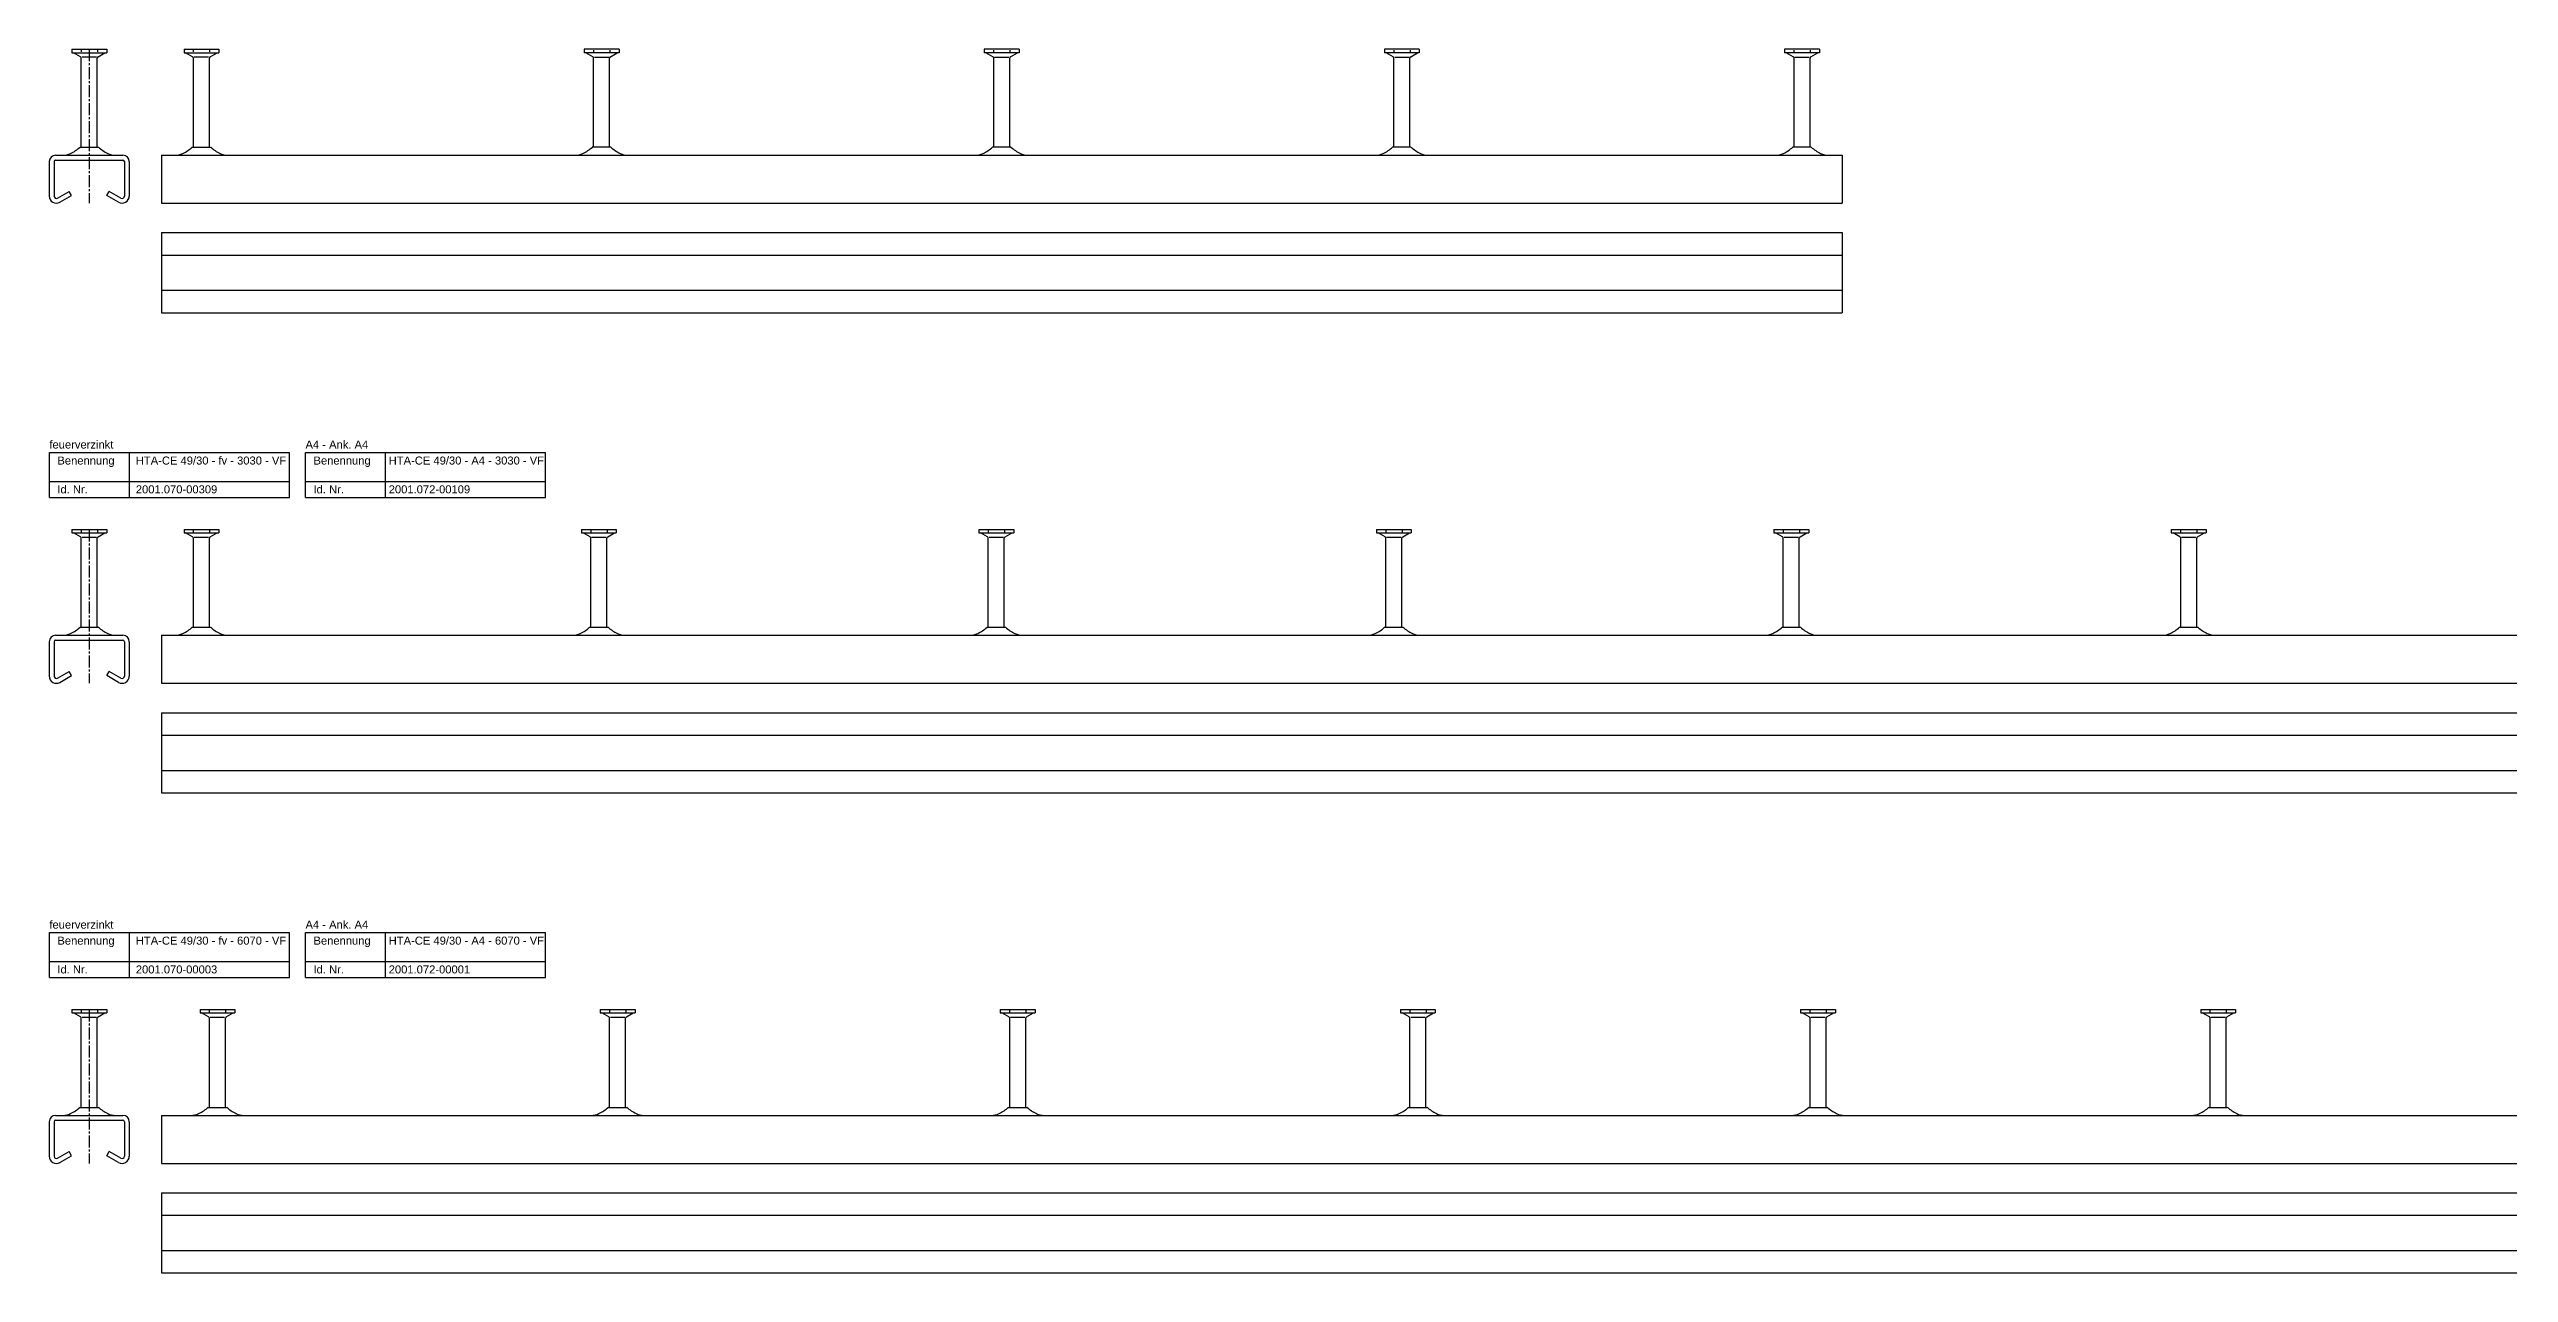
# Model space of a CAD drawing. Header units: millimetres. Extents: x 7963 to 14103, y -477 to 2743.
# Drawn here: x 7963 to 9500, y -477 to 287 of the extents above; entities that cross this region are included whole.
import ezdxf

# ---------------------------------------------------------------- set-up
doc = ezdxf.new("R2010")
doc.units = ezdxf.units.MM
doc.header["$LTSCALE"] = 10
doc.linetypes.add('MITTE2', pattern=[1.125, 0.75, -0.125, 0.125, -0.125])
doc.layers.add('HALFEN', color=2, linetype='CONTINUOUS')
doc.styles.add('ARIAL50', font='arial.ttf', dxfattribs={"height": 5})

msp = doc.modelspace()

# ---------------------------------------------------------------- linework, layer by layer
at = {"layer": 'HALFEN'}
for p, q in [((7977.2, 287.2), (7999, 287.2)), ((7977.2, 287.2), (7977.2, 285)), ((7977.2, 285), (7999, 285)), ((7982.6, 282.5), (7978.2, 285)), ((7983, 286.7), (7983, 285.5)), ((7983.1, 226), (7983.1, 281.7)), ((7992.6, 282.2), (7983.6, 282.2)), ((7993.1, 226), (7993.1, 281.7)), ((7993.2, 286.7), (7993.2, 285.5)), ((7993.6, 282.5), (7997.9, 285)), ((7999, 287.2), (7999, 285)), ((8047.3, 287.2), (8069.1, 287.2)), ((8047.3, 287.2), (8047.3, 285)), ((8047.3, 285), (8069.1, 285)), ((8052.7, 282.5), (8048.3, 285)), ((8053.1, 286.7), (8053.1, 285.5)), ((8053.2, 226), (8053.2, 281.7)), ((8062.7, 282.2), (8053.7, 282.2)), ((8063.2, 226), (8063.2, 281.7)), ((8063.3, 286.7), (8063.3, 285.5)), ((8063.7, 282.5), (8068, 285)), ((8069.1, 287.2), (8069.1, 285)), ((8319.1, 287.2), (8297.3, 287.2)), ((8297.3, 287.2), (8297.3, 285)), ((8319.1, 285), (8297.3, 285)), ((8302.7, 282.5), (8298.3, 285)), ((8303.1, 286.7), (8303.1, 285.5)), ((8303.2, 226), (8303.2, 281.7)), ((8303.7, 282.2), (8312.7, 282.2)), ((8313.2, 226), (8313.2, 281.7)), ((8313.3, 286.7), (8313.3, 285.5)), ((8313.7, 282.5), (8318, 285)), ((8319.1, 287.2), (8319.1, 285)), ((8569.1, 287.2), (8547.3, 287.2)), ((8547.3, 287.2), (8547.3, 285)), ((8569.1, 285), (8547.3, 285)), ((8552.7, 282.5), (8548.3, 285)), ((8553.1, 286.7), (8553.1, 285.5)), ((8553.2, 226), (8553.2, 281.7)), ((8553.7, 282.2), (8562.7, 282.2)), ((8563.2, 226), (8563.2, 281.7)), ((8563.3, 286.7), (8563.3, 285.5)), ((8563.7, 282.5), (8568, 285)), ((8569.1, 287.2), (8569.1, 285)), ((8819.1, 287.2), (8797.3, 287.2)), ((8797.3, 287.2), (8797.3, 285)), ((8819.1, 285), (8797.3, 285)), ((8802.7, 282.5), (8798.3, 285)), ((8803.1, 286.7), (8803.1, 285.5)), ((8803.2, 226), (8803.2, 281.7)), ((8803.7, 282.2), (8812.7, 282.2)), ((8813.2, 226), (8813.2, 281.7)), ((8813.3, 286.7), (8813.3, 285.5)), ((8813.7, 282.5), (8818, 285)), ((8819.1, 287.2), (8819.1, 285)), ((9069.1, 287.2), (9047.3, 287.2)), ((9047.3, 287.2), (9047.3, 285)), ((9069.1, 285), (9047.3, 285)), ((9052.7, 282.5), (9048.3, 285)), ((9053.1, 286.7), (9053.1, 285.5)), ((9053.2, 226), (9053.2, 281.7)), ((9053.7, 282.2), (9062.7, 282.2)), ((9063.2, 226), (9063.2, 281.7)), ((9063.3, 286.7), (9063.3, 285.5)), ((9063.7, 282.5), (9068, 285)), ((9069.1, 287.2), (9069.1, 285)), ((7963.1, 217), (7963.1, 195.5)), ((7966.1, 217), (7966.1, 195.5)), ((7967.1, 221), (8009.1, 221)), ((7967.1, 218), (8009.1, 218)), ((7982.3, 226), (7993.8, 226)), ((8010.1, 217), (8010.1, 195.5)), ((8013.1, 217), (8013.1, 195.5)), ((8033.2, 221), (9083.2, 221)), ((8033.2, 221), (8033.2, 191)), ((8052.4, 226), (8063.9, 226)), ((8313.9, 226), (8302.4, 226)), ((8563.9, 226), (8552.4, 226)), ((8813.9, 226), (8802.4, 226)), ((9063.9, 226), (9052.4, 226)), ((9083.2, 221), (9083.2, 195.8)), ((7968.3, 194.2), (7975.6, 198.4)), ((7969.8, 191.6), (7977.1, 195.8)), ((7977.1, 195.8), (7975.6, 198.4)), ((7999.1, 195.8), (8000.6, 198.4)), ((8006.3, 191.6), (7999.1, 195.8)), ((8007.8, 194.2), (8000.6, 198.4)), ((8033.2, 191), (9083.2, 191)), ((9083.2, 195.8), (9083.2, 191)), ((8033.2, 172.6), (9083.2, 172.6)), ((8033.2, 172.6), (8033.2, 122.6)), ((9083.2, 172.6), (9083.2, 122.6)), ((8033.2, 158.6), (9083.2, 158.6)), ((8033.2, 136.6), (9083.2, 136.6)), ((8033.2, 122.6), (9083.2, 122.6)), ((7963.2, 35.2), (8113.2, 35.2)), ((7963.2, 7.2), (7963.2, 35.2)), ((8013.2, 7.2), (8013.2, 35.2)), ((8113.2, 7.2), (8113.2, 35.2)), ((8123.2, 35.2), (8273.2, 35.2)), ((8123.2, 7.2), (8123.2, 35.2)), ((8173.2, 7.2), (8173.2, 35.2)), ((8273.2, 7.2), (8273.2, 35.2)), ((7963.2, 17.2), (8113.2, 17.2)), ((8123.2, 17.2), (8273.2, 17.2)), ((7963.2, 7.2), (8113.2, 7.2)), ((8123.2, 7.2), (8273.2, 7.2)), ((7977.2, -12.8), (7999, -12.8)), ((7977.2, -12.8), (7977.2, -15)), ((7977.2, -15), (7999, -15)), ((7982.6, -17.5), (7978.2, -15)), ((7983, -13.3), (7983, -14.5)), ((7993.2, -13.3), (7993.2, -14.5)), ((7993.6, -17.5), (7997.9, -15)), ((7999, -12.8), (7999, -15)), ((8047.3, -12.8), (8069.1, -12.8)), ((8047.3, -12.8), (8047.3, -15)), ((8047.3, -15), (8069.1, -15)), ((8052.7, -17.5), (8048.3, -15)), ((8053.1, -13.3), (8053.1, -14.5)), ((8063.3, -13.3), (8063.3, -14.5)), ((8063.7, -17.5), (8068, -15)), ((8069.1, -12.8), (8069.1, -15)), ((8295.6, -12.8), (8317.4, -12.8)), ((8295.6, -12.8), (8295.6, -15)), ((8295.6, -15), (8317.4, -15)), ((8301, -17.5), (8296.6, -15)), ((8301.4, -13.3), (8301.4, -14.5)), ((8311.6, -13.3), (8311.6, -14.5)), ((8312, -17.5), (8316.3, -15)), ((8317.4, -12.8), (8317.4, -15)), ((8543.9, -12.8), (8565.7, -12.8)), ((8543.9, -12.8), (8543.9, -15)), ((8543.9, -15), (8565.7, -15)), ((8549.3, -17.5), (8545, -15)), ((8549.7, -13.3), (8549.7, -14.5)), ((8559.9, -13.3), (8559.9, -14.5)), ((8560.3, -17.5), (8564.7, -15)), ((8565.7, -12.8), (8565.7, -15)), ((8792.3, -12.8), (8814.1, -12.8)), ((8792.3, -12.8), (8792.3, -15)), ((8792.3, -15), (8814.1, -15)), ((8797.7, -17.5), (8793.3, -15)), ((8798.1, -13.3), (8798.1, -14.5)), ((8808.3, -13.3), (8808.3, -14.5)), ((8808.7, -17.5), (8813, -15)), ((8814.1, -12.8), (8814.1, -15)), ((9040.6, -12.8), (9062.4, -12.8)), ((9040.6, -12.8), (9040.6, -15)), ((9040.6, -15), (9062.4, -15)), ((9046, -17.5), (9041.6, -15)), ((9046.4, -13.3), (9046.4, -14.5)), ((9056.6, -13.3), (9056.6, -14.5)), ((9057, -17.5), (9061.3, -15)), ((9062.4, -12.8), (9062.4, -15)), ((9288.9, -12.8), (9310.7, -12.8)), ((9288.9, -12.8), (9288.9, -15)), ((9288.9, -15), (9310.7, -15)), ((9294.3, -17.5), (9290, -15)), ((9294.7, -13.3), (9294.7, -14.5)), ((9304.9, -13.3), (9304.9, -14.5)), ((9305.3, -17.5), (9309.7, -15)), ((9310.7, -12.8), (9310.7, -15)), ((7983.1, -74), (7983.1, -18.3)), ((7992.6, -17.8), (7983.6, -17.8)), ((7993.1, -74), (7993.1, -18.3)), ((8053.2, -74), (8053.2, -18.3)), ((8062.7, -17.8), (8053.7, -17.8)), ((8063.2, -74), (8063.2, -18.3)), ((8301.5, -74), (8301.5, -18.3)), ((8311, -17.8), (8302, -17.8)), ((8311.5, -74), (8311.5, -18.3)), ((8549.8, -74), (8549.8, -18.3)), ((8559.3, -17.8), (8550.3, -17.8)), ((8559.8, -74), (8559.8, -18.3)), ((8798.2, -74), (8798.2, -18.3)), ((8807.7, -17.8), (8798.7, -17.8)), ((8808.2, -74), (8808.2, -18.3)), ((9046.5, -74), (9046.5, -18.3)), ((9056, -17.8), (9047, -17.8)), ((9056.5, -74), (9056.5, -18.3)), ((9294.8, -74), (9294.8, -18.3)), ((9304.3, -17.8), (9295.3, -17.8)), ((9304.8, -74), (9304.8, -18.3)), ((7982.3, -74), (7993.8, -74)), ((8052.4, -74), (8063.9, -74)), ((8300.7, -74), (8312.3, -74)), ((8549.1, -74), (8560.6, -74)), ((8797.4, -74), (8808.9, -74)), ((9045.7, -74), (9057.3, -74)), ((9294.1, -74), (9305.6, -74)), ((7963.1, -83), (7963.1, -104.5)), ((7966.1, -83), (7966.1, -104.5)), ((7967.1, -79), (8009.1, -79)), ((7967.1, -82), (8009.1, -82)), ((8010.1, -83), (8010.1, -104.5)), ((8013.1, -83), (8013.1, -104.5)), ((8033.2, -79), (11063.2, -79)), ((8033.2, -79), (8033.2, -109)), ((7968.3, -105.8), (7975.6, -101.6)), ((7969.8, -108.4), (7977.1, -104.2)), ((7977.1, -104.2), (7975.6, -101.6)), ((7999.1, -104.2), (8000.6, -101.6)), ((8006.3, -108.4), (7999.1, -104.2)), ((8007.8, -105.8), (8000.6, -101.6)), ((8033.2, -109), (11063.2, -109)), ((8033.2, -127.4), (11063.2, -127.4)), ((8033.2, -127.4), (8033.2, -177.4)), ((8033.2, -141.4), (11063.2, -141.4)), ((8033.2, -163.4), (11063.2, -163.4)), ((8033.2, -177.4), (11063.2, -177.4)), ((7963.2, -264.8), (8113.2, -264.8)), ((7963.2, -292.8), (7963.2, -264.8)), ((8013.2, -292.8), (8013.2, -264.8)), ((8113.2, -292.8), (8113.2, -264.8)), ((8123.2, -264.8), (8273.2, -264.8)), ((8123.2, -292.8), (8123.2, -264.8)), ((8173.2, -292.8), (8173.2, -264.8)), ((8273.2, -292.8), (8273.2, -264.8)), ((7963.2, -282.8), (8113.2, -282.8)), ((8123.2, -282.8), (8273.2, -282.8)), ((7963.2, -292.8), (8113.2, -292.8)), ((8123.2, -292.8), (8273.2, -292.8)), ((7977.2, -312.8), (7999, -312.8)), ((7977.2, -312.8), (7977.2, -315)), ((7977.2, -315), (7999, -315)), ((7982.6, -317.5), (7978.2, -315)), ((7983, -313.3), (7983, -314.5)), ((7983.1, -374), (7983.1, -318.3)), ((7992.6, -317.8), (7983.6, -317.8)), ((7993.1, -374), (7993.1, -318.3)), ((7993.2, -313.3), (7993.2, -314.5)), ((7993.6, -317.5), (7997.9, -315)), ((7999, -312.8), (7999, -315)), ((8057.3, -312.8), (8079.1, -312.8)), ((8057.3, -312.8), (8057.3, -315)), ((8057.3, -315), (8079.1, -315)), ((8062.7, -317.5), (8058.3, -315)), ((8063.1, -313.3), (8063.1, -314.5)), ((8063.2, -374), (8063.2, -318.3)), ((8072.7, -317.8), (8063.7, -317.8)), ((8073.2, -374), (8073.2, -318.3)), ((8073.3, -313.3), (8073.3, -314.5)), ((8073.7, -317.5), (8078, -315)), ((8079.1, -312.8), (8079.1, -315)), ((8307.3, -312.8), (8329.1, -312.8)), ((8307.3, -312.8), (8307.3, -315)), ((8307.3, -315), (8329.1, -315)), ((8312.7, -317.5), (8308.3, -315)), ((8313.1, -313.3), (8313.1, -314.5)), ((8313.2, -374), (8313.2, -318.3)), ((8322.7, -317.8), (8313.7, -317.8)), ((8323.2, -374), (8323.2, -318.3)), ((8323.3, -313.3), (8323.3, -314.5)), ((8323.7, -317.5), (8328, -315)), ((8329.1, -312.8), (8329.1, -315)), ((8557.3, -312.8), (8579.1, -312.8)), ((8557.3, -312.8), (8557.3, -315)), ((8557.3, -315), (8579.1, -315)), ((8562.7, -317.5), (8558.3, -315)), ((8563.1, -313.3), (8563.1, -314.5)), ((8563.2, -374), (8563.2, -318.3)), ((8572.7, -317.8), (8563.7, -317.8)), ((8573.2, -374), (8573.2, -318.3)), ((8573.3, -313.3), (8573.3, -314.5)), ((8573.7, -317.5), (8578, -315)), ((8579.1, -312.8), (8579.1, -315)), ((8807.3, -312.8), (8829.1, -312.8)), ((8807.3, -312.8), (8807.3, -315)), ((8807.3, -315), (8829.1, -315)), ((8812.7, -317.5), (8808.3, -315)), ((8813.1, -313.3), (8813.1, -314.5)), ((8813.2, -374), (8813.2, -318.3)), ((8822.7, -317.8), (8813.7, -317.8)), ((8823.2, -374), (8823.2, -318.3)), ((8823.3, -313.3), (8823.3, -314.5)), ((8823.7, -317.5), (8828, -315)), ((8829.1, -312.8), (8829.1, -315)), ((9057.3, -312.8), (9079.1, -312.8)), ((9057.3, -312.8), (9057.3, -315)), ((9057.3, -315), (9079.1, -315)), ((9062.7, -317.5), (9058.3, -315)), ((9063.1, -313.3), (9063.1, -314.5)), ((9063.2, -374), (9063.2, -318.3)), ((9072.7, -317.8), (9063.7, -317.8)), ((9073.2, -374), (9073.2, -318.3)), ((9073.3, -313.3), (9073.3, -314.5)), ((9073.7, -317.5), (9078, -315)), ((9079.1, -312.8), (9079.1, -315)), ((9307.3, -312.8), (9329.1, -312.8)), ((9307.3, -312.8), (9307.3, -315)), ((9307.3, -315), (9329.1, -315)), ((9312.7, -317.5), (9308.3, -315)), ((9313.1, -313.3), (9313.1, -314.5)), ((9313.2, -374), (9313.2, -318.3)), ((9322.7, -317.8), (9313.7, -317.8)), ((9323.2, -374), (9323.2, -318.3)), ((9323.3, -313.3), (9323.3, -314.5)), ((9323.7, -317.5), (9328, -315)), ((9329.1, -312.8), (9329.1, -315)), ((7963.1, -383), (7963.1, -404.5)), ((7966.1, -383), (7966.1, -404.5)), ((7967.1, -379), (8009.1, -379)), ((7967.1, -382), (8009.1, -382)), ((7982.3, -374), (7993.8, -374)), ((8010.1, -383), (8010.1, -404.5)), ((8013.1, -383), (8013.1, -404.5)), ((8033.2, -379), (14103.2, -379)), ((8033.2, -379), (8033.2, -409)), ((8062.4, -374), (8073.9, -374)), ((8312.4, -374), (8323.9, -374)), ((8562.4, -374), (8573.9, -374)), ((8812.4, -374), (8823.9, -374)), ((9062.4, -374), (9073.9, -374)), ((9312.4, -374), (9323.9, -374)), ((7968.3, -405.8), (7975.6, -401.6)), ((7969.8, -408.4), (7977.1, -404.2)), ((7977.1, -404.2), (7975.6, -401.6)), ((7999.1, -404.2), (8000.6, -401.6)), ((8006.3, -408.4), (7999.1, -404.2)), ((8007.8, -405.8), (8000.6, -401.6)), ((8033.2, -409), (14103.2, -409)), ((8033.2, -427.4), (14103.2, -427.4)), ((8033.2, -427.4), (8033.2, -477.4)), ((8033.2, -441.4), (14103.2, -441.4)), ((8033.2, -463.4), (14103.2, -463.4)), ((8033.2, -477.4), (14103.2, -477.4))]:
    msp.add_line(p, q, dxfattribs=at)
at = {"layer": 'HALFEN', "color": 1, "linetype": 'MITTE2'}
for p, q in [((7988.1, 287.2), (7988.1, 191)), ((7988.1, -12.8), (7988.1, -109)), ((7988.1, -312.8), (7988.1, -409))]:
    msp.add_line(p, q, dxfattribs=at)
at = {"layer": 'HALFEN'}
for centre, radius, start, end in [((7982.1, 281.7), 1, 0, 60), ((7994.1, 281.7), 1, 120, 180), ((8052.2, 281.7), 1, 0, 60), ((8064.2, 281.7), 1, 120, 180), ((8302.2, 281.7), 1, 0, 60), ((8314.2, 281.7), 1, 120, 180), ((8552.2, 281.7), 1, 0, 60), ((8564.2, 281.7), 1, 120, 180), ((8802.2, 281.7), 1, 0, 60), ((8814.2, 281.7), 1, 120, 180), ((9052.2, 281.7), 1, 0, 60), ((9064.2, 281.7), 1, 120, 180), ((7967.1, 217), 4, 90, 180), ((7967.1, 217), 1, 90, 180), ((7971.5, 232.8), 11.8, 270, 294.6836), ((7967.2, 242.3), 22.2, 294.6836, 312.9728), ((8009, 242.3), 22.2, 227.0272, 245.3164), ((8004.6, 232.8), 11.8, 245.3164, 270), ((8009.1, 217), 4, 0, 90), ((8009.1, 217), 1, 0, 90), ((8041.6, 232.8), 11.8, 270, 294.6836), ((8037.3, 242.3), 22.2, 294.6836, 312.9728), ((8079.1, 242.3), 22.2, 227.0272, 245.3164), ((8074.7, 232.8), 11.8, 245.3164, 270), ((8291.6, 232.8), 11.8, 270, 294.6836), ((8287.3, 242.3), 22.2, 294.6836, 312.9728), ((8329.1, 242.3), 22.2, 227.0272, 245.3164), ((8324.7, 232.8), 11.8, 245.3164, 270), ((8541.6, 232.8), 11.8, 270, 294.6836), ((8537.3, 242.3), 22.2, 294.6836, 312.9728), ((8579.1, 242.3), 22.2, 227.0272, 245.3164), ((8574.7, 232.8), 11.8, 245.3164, 270), ((8791.6, 232.8), 11.8, 270, 294.6836), ((8787.3, 242.3), 22.2, 294.6836, 312.9728), ((8829.1, 242.3), 22.2, 227.0272, 245.3164), ((8824.7, 232.8), 11.8, 245.3164, 270), ((9041.6, 232.8), 11.8, 270, 294.6836), ((9037.3, 242.3), 22.2, 294.6836, 312.9728), ((9079.1, 242.3), 22.2, 227.0272, 245.3164), ((9074.7, 232.8), 11.8, 245.3164, 270), ((7967.6, 195.5), 4.5, 180, 300), ((7967.6, 195.5), 1.5, 180, 300), ((8008.6, 195.5), 4.5, 240, 0), ((8008.6, 195.5), 1.5, 240, 0), ((7982.1, -18.3), 1, 0, 60), ((7994.1, -18.3), 1, 120, 180), ((8052.2, -18.3), 1, 0, 60), ((8064.2, -18.3), 1, 120, 180), ((8300.5, -18.3), 1, 0, 60), ((8312.5, -18.3), 1, 120, 180), ((8548.8, -18.3), 1, 0, 60), ((8560.8, -18.3), 1, 120, 180), ((8797.2, -18.3), 1, 0, 60), ((8809.2, -18.3), 1, 120, 180), ((9045.5, -18.3), 1, 0, 60), ((9057.5, -18.3), 1, 120, 180), ((9293.8, -18.3), 1, 0, 60), ((9305.8, -18.3), 1, 120, 180), ((7967.2, -57.7), 22.2, 294.6836, 312.9728), ((8009, -57.7), 22.2, 227.0272, 245.3164), ((8037.3, -57.7), 22.2, 294.6836, 312.9728), ((8079.1, -57.7), 22.2, 227.0272, 245.3164), ((8285.6, -57.7), 22.2, 294.6836, 312.9728), ((8327.4, -57.7), 22.2, 227.0272, 245.3164), ((8533.9, -57.7), 22.2, 294.6836, 312.9728), ((8575.7, -57.7), 22.2, 227.0272, 245.3164), ((8782.3, -57.7), 22.2, 294.6836, 312.9728), ((8824.1, -57.7), 22.2, 227.0272, 245.3164), ((9030.6, -57.7), 22.2, 294.6836, 312.9728), ((9072.4, -57.7), 22.2, 227.0272, 245.3164), ((9278.9, -57.7), 22.2, 294.6836, 312.9728), ((9320.7, -57.7), 22.2, 227.0272, 245.3164), ((7967.1, -83), 4, 90, 180), ((7967.1, -83), 1, 90, 180), ((7971.5, -67.2), 11.8, 270, 294.6836), ((8004.6, -67.2), 11.8, 245.3164, 270), ((8009.1, -83), 4, 0, 90), ((8009.1, -83), 1, 0, 90), ((8041.6, -67.2), 11.8, 270, 294.6836), ((8074.7, -67.2), 11.8, 245.3164, 270), ((8290, -67.2), 11.8, 270, 294.6836), ((8323, -67.2), 11.8, 245.3164, 270), ((8538.3, -67.2), 11.8, 270, 294.6836), ((8571.4, -67.2), 11.8, 245.3164, 270), ((8786.6, -67.2), 11.8, 270, 294.6836), ((8819.7, -67.2), 11.8, 245.3164, 270), ((9035, -67.2), 11.8, 270, 294.6836), ((9068, -67.2), 11.8, 245.3164, 270), ((9283.3, -67.2), 11.8, 270, 294.6836), ((9316.4, -67.2), 11.8, 245.3164, 270), ((7967.6, -104.5), 4.5, 180, 300), ((7967.6, -104.5), 1.5, 180, 300), ((8008.6, -104.5), 4.5, 240, 0), ((8008.6, -104.5), 1.5, 240, 0), ((7982.1, -318.3), 1, 0, 60), ((7994.1, -318.3), 1, 120, 180), ((8062.2, -318.3), 1, 0, 60), ((8074.2, -318.3), 1, 120, 180), ((8312.2, -318.3), 1, 0, 60), ((8324.2, -318.3), 1, 120, 180), ((8562.2, -318.3), 1, 0, 60), ((8574.2, -318.3), 1, 120, 180), ((8812.2, -318.3), 1, 0, 60), ((8824.2, -318.3), 1, 120, 180), ((9062.2, -318.3), 1, 0, 60), ((9074.2, -318.3), 1, 120, 180), ((9312.2, -318.3), 1, 0, 60), ((9324.2, -318.3), 1, 120, 180), ((7967.1, -383), 4, 90, 180), ((7967.1, -383), 1, 90, 180), ((7971.5, -367.2), 11.8, 270, 294.6836), ((7967.2, -357.7), 22.2, 294.6836, 312.9728), ((8009, -357.7), 22.2, 227.0272, 245.3164), ((8004.6, -367.2), 11.8, 245.3164, 270), ((8009.1, -383), 4, 0, 90), ((8009.1, -383), 1, 0, 90), ((8051.6, -367.2), 11.8, 270, 294.6836), ((8047.3, -357.7), 22.2, 294.6836, 312.9728), ((8089.1, -357.7), 22.2, 227.0272, 245.3164), ((8084.7, -367.2), 11.8, 245.3164, 270), ((8301.6, -367.2), 11.8, 270, 294.6836), ((8297.3, -357.7), 22.2, 294.6836, 312.9728), ((8339.1, -357.7), 22.2, 227.0272, 245.3164), ((8334.7, -367.2), 11.8, 245.3164, 270), ((8551.6, -367.2), 11.8, 270, 294.6836), ((8547.3, -357.7), 22.2, 294.6836, 312.9728), ((8589.1, -357.7), 22.2, 227.0272, 245.3164), ((8584.7, -367.2), 11.8, 245.3164, 270), ((8801.6, -367.2), 11.8, 270, 294.6836), ((8797.3, -357.7), 22.2, 294.6836, 312.9728), ((8839.1, -357.7), 22.2, 227.0272, 245.3164), ((8834.7, -367.2), 11.8, 245.3164, 270), ((9051.6, -367.2), 11.8, 270, 294.6836), ((9047.3, -357.7), 22.2, 294.6836, 312.9728), ((9089.1, -357.7), 22.2, 227.0272, 245.3164), ((9084.7, -367.2), 11.8, 245.3164, 270), ((9301.6, -367.2), 11.8, 270, 294.6836), ((9297.3, -357.7), 22.2, 294.6836, 312.9728), ((9339.1, -357.7), 22.2, 227.0272, 245.3164), ((9334.7, -367.2), 11.8, 245.3164, 270), ((7967.6, -404.5), 4.5, 180, 300), ((7967.6, -404.5), 1.5, 180, 300), ((8008.6, -404.5), 4.5, 240, 0), ((8008.6, -404.5), 1.5, 240, 0)]:
    msp.add_arc(centre, radius, start, end, dxfattribs=at)

# ---------------------------------------------------------------- texts
at = {"layer": 'HALFEN', "style": 'ARIAL50'}
for s, p in [('feuerverzinkt', (7963.2, 37.7)), ('Benennung', (7968.2, 27.7)), ('HTA-CE 49/30 - fv - 3030 - VF', (8017.2, 27.7)), ('A4 - Ank. A4', (8123.2, 37.7)), ('Benennung', (8128.2, 27.7)), ('HTA-CE 49/30 - A4 - 3030 - VF', (8175.2, 27.7)), ('Id. Nr.', (7968.2, 9.7)), ('2001.070-00309', (8017.2, 9.7)), ('Id. Nr.', (8128.2, 9.7)), ('2001.072-00109', (8175.2, 9.7)), ('feuerverzinkt', (7963.2, -262.3)), ('A4 - Ank. A4', (8123.2, -262.3)), ('Benennung', (7968.2, -272.3)), ('HTA-CE 49/30 - fv - 6070 - VF', (8017.2, -272.3)), ('Benennung', (8128.2, -272.3)), ('HTA-CE 49/30 - A4 - 6070 - VF', (8175.2, -272.3)), ('Id. Nr.', (7968.2, -290.3)), ('2001.070-00003', (8017.2, -290.3)), ('Id. Nr.', (8128.2, -290.3)), ('2001.072-00001', (8175.2, -290.3))]:
    msp.add_text(s, height=5, dxfattribs=at).set_placement(p)

doc.saveas('drawing.dxf')
